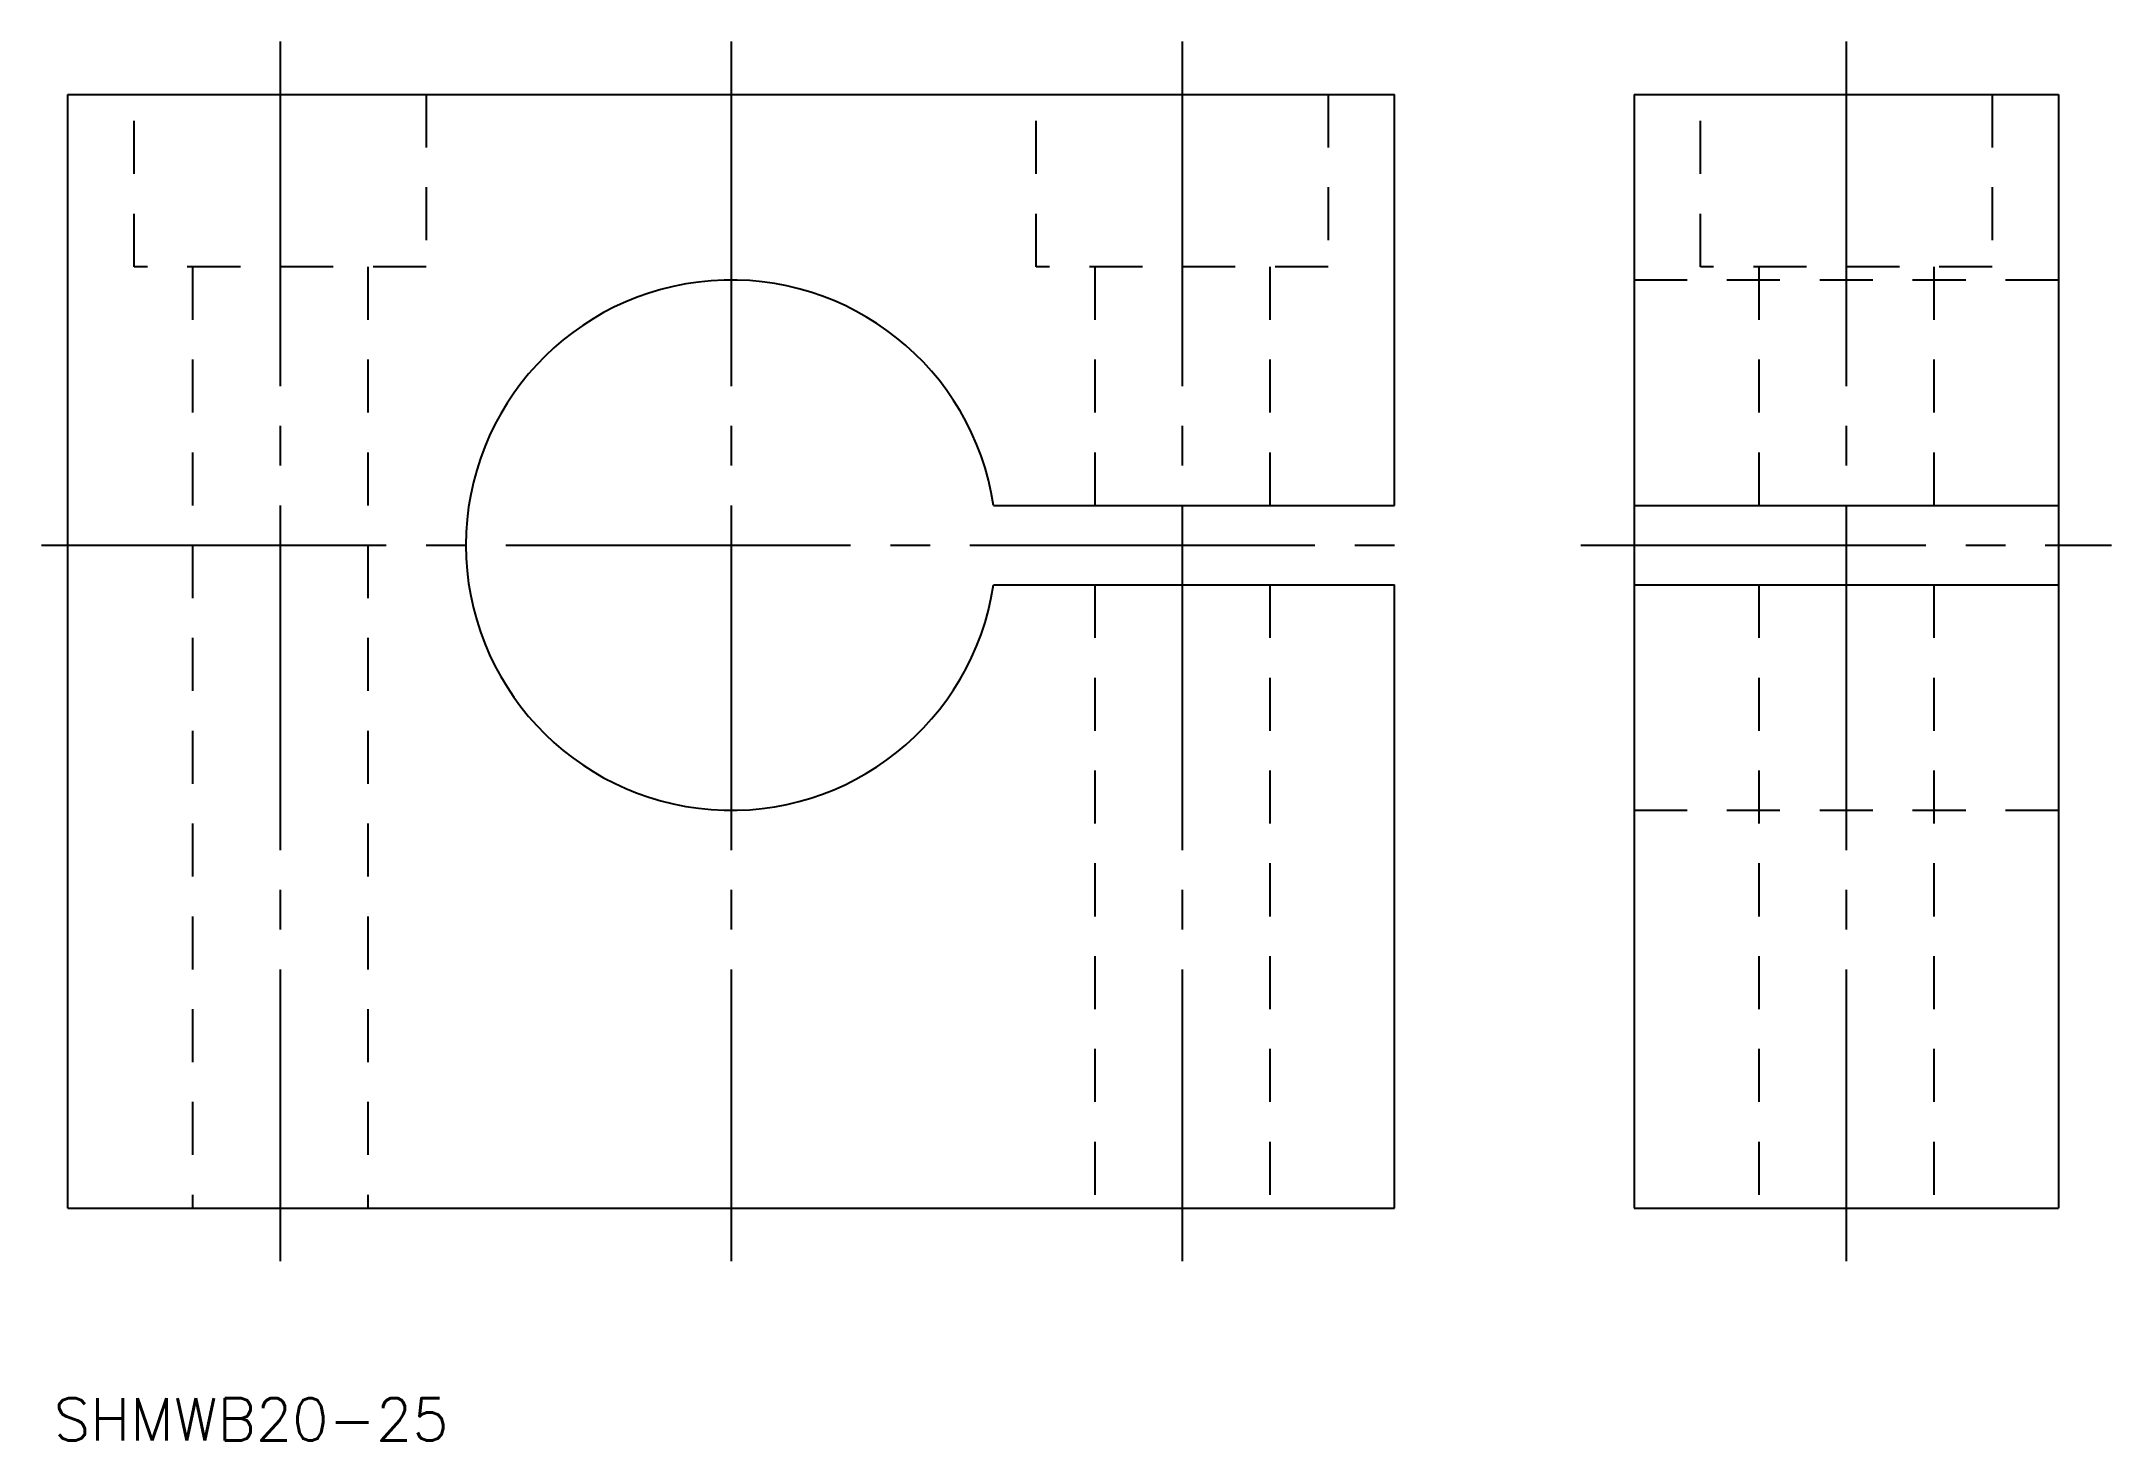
# Model space of a CAD drawing. Extents: x 49.3 to 127.3, y 204.9 to 257.7.
import ezdxf

# ---------------------------------------------------------------- set-up
doc = ezdxf.new("R2010")
doc.units = 0
doc.linetypes.add('CENTER', pattern=[17.5, 13, -1.5, 1.5, -1.5])
doc.linetypes.add('DASHED', pattern=[3.5, 2, -1.5])
doc.layers.get('0').update_dxf_attribs({"linetype": 'CONTINUOUS'})
doc.layers.add('CENTER', color=1, linetype='CENTER')
doc.styles.get("Standard").update_dxf_attribs({"font": 'txt.shx', "bigfont": '@extfont2.shx'})

msp = doc.modelspace()

# ---------------------------------------------------------------- linework, layer by layer
at = {"color": 7, "linetype": 'CONTINUOUS'}
for p, q in [((50.297, 213.705), (50.297, 255.705)), ((50.297, 255.705), (100.297, 255.705)), ((100.297, 240.205), (100.297, 255.705)), ((109.325, 255.705), (109.325, 213.705)), ((109.325, 255.705), (125.325, 255.705)), ((125.325, 255.705), (125.325, 213.705)), ((85.184, 240.205), (100.297, 240.205)), ((109.325, 240.205), (125.325, 240.205)), ((85.184, 237.205), (100.297, 237.205)), ((100.297, 213.705), (100.297, 237.205)), ((109.325, 237.205), (125.325, 237.205)), ((50.297, 213.705), (100.297, 213.705)), ((109.325, 213.705), (125.325, 213.705))]:
    msp.add_line(p, q, dxfattribs=at)
at = {"color": 3, "linetype": 'DASHED'}
for p, q in [((52.797, 249.205), (52.797, 255.705)), ((63.797, 255.705), (63.797, 249.205)), ((86.797, 249.205), (86.797, 255.705)), ((97.797, 255.705), (97.797, 249.205)), ((111.825, 249.205), (111.825, 255.705)), ((122.825, 255.705), (122.825, 249.205)), ((63.797, 249.205), (52.797, 249.205)), ((54.997, 249.205), (54.997, 213.705)), ((61.597, 249.205), (61.597, 213.705)), ((97.797, 249.205), (86.797, 249.205)), ((88.997, 249.205), (88.997, 240.205)), ((95.597, 249.205), (95.597, 240.205)), ((122.825, 249.205), (111.825, 249.205)), ((114.025, 249.205), (114.025, 240.205)), ((120.625, 249.205), (120.625, 240.205)), ((109.325, 248.705), (125.325, 248.705)), ((88.997, 237.205), (88.997, 213.705)), ((95.597, 237.205), (95.597, 213.705)), ((114.025, 237.205), (114.025, 213.705)), ((120.625, 237.205), (120.625, 213.705)), ((109.325, 228.705), (125.325, 228.705))]:
    msp.add_line(p, q, dxfattribs=at)
at = {"color": 7, "linetype": 'CONTINUOUS'}
msp.add_arc((75.297, 238.705), 10, 8.62693, 351.37307, dxfattribs=at)
at = {"layer": 'CENTER', "color": 1, "linetype": 'CENTER'}
for p, q in [((58.297, 257.705), (58.297, 211.705)), ((75.297, 257.705), (75.297, 211.705)), ((92.297, 257.705), (92.297, 211.705)), ((117.325, 257.705), (117.325, 211.705)), ((49.297, 238.705), (101.297, 238.705)), ((107.325, 238.705), (127.325, 238.705))]:
    msp.add_line(p, q, dxfattribs=at)

# ---------------------------------------------------------------- texts
at = {"color": 7, "linetype": 'CONTINUOUS'}
msp.add_text('SHMWB20-25', height=1.6, dxfattribs=at).set_placement((49.767, 204.932))

doc.saveas('drawing.dxf')
